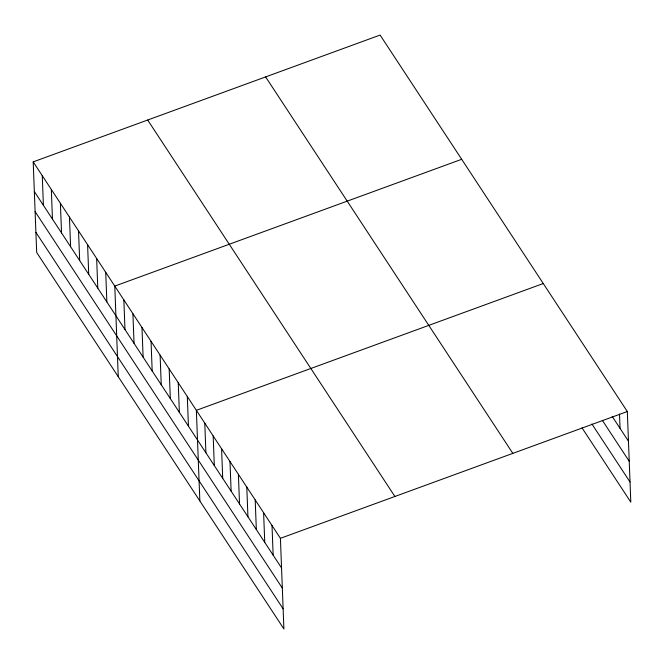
<?xml version="1.0" encoding="UTF-8"?>
<svg xmlns="http://www.w3.org/2000/svg" width="664" height="664" viewBox="0 0 664 664"><rect width="100%" height="100%" fill="white"/><g stroke="black" fill="none" stroke-linecap="round" stroke-linejoin="round"><path stroke-width="1" d="M33.2 161.867L280.416 538.321L283.893 628.933L36.678 252.478L33.2 161.867L380.107 35.067L627.322 411.522L630.8 502.133L582.046 427.898M461.688 159.302L114.781 286.093L118.258 376.704M543.268 283.528L196.361 410.327L199.847 500.938M280.416 538.321L627.322 411.522M612.208 416.419L628.459 441.162M602.331 420.329L629.231 461.281M591.923 423.989L630.028 482.014M265.625 76.916L512.84 453.371M147.682 120.026L394.897 496.481M34.337 191.506L281.553 567.961M35.109 211.625L282.324 588.08M35.906 232.35L283.121 608.813M619.504 414.054L620.051 428.363M272.008 525.523L273.153 555.162M263.608 512.724L264.745 542.364M255.2 499.926L256.337 529.565M246.792 487.127L247.938 516.766M238.393 474.328L239.53 503.959M229.985 461.521L231.122 491.161M221.577 448.723L222.714 478.362M213.177 435.924L214.314 465.564M204.769 423.126L205.906 452.765M187.298 396.524L188.435 426.163M178.234 382.721L179.371 412.361M169.171 368.918L170.308 398.558M160.107 355.115L161.244 384.755M151.043 341.313L152.18 370.952M141.971 327.51L143.117 357.141M132.908 313.707L134.053 343.338M123.844 299.904L124.981 329.535M105.717 272.29L106.854 301.929M96.653 258.487L97.791 288.126M87.59 244.684L88.727 274.323M78.526 230.881L79.663 260.52M69.454 217.078L70.6 246.718M60.391 203.275L61.536 232.915M51.327 189.472L52.464 219.112M42.264 175.669L43.401 205.309"/></g></svg>
